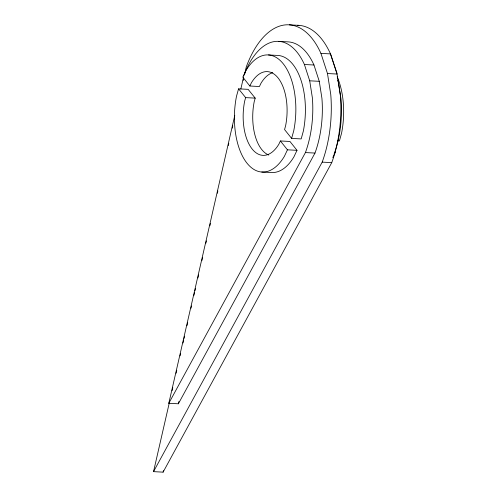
<?xml version="1.0" encoding="UTF-8"?>
<svg xmlns="http://www.w3.org/2000/svg" width="497" height="497" viewBox="0 0 497 497"><rect width="100%" height="100%" fill="white"/><g stroke="black" fill="none" stroke-linecap="round" stroke-linejoin="round"><path stroke-width="0.75" d="M278.836 41.381L288.397 41.885A72.73 37.971 -87 0 1 313.967 65.001L319.267 81.315L321.913 98.232A72.73 37.971 -87 0 1 314.986 153.07L178.367 403.788L168.806 403.284L234.777 115.453M240.834 89.013L243.605 76.923M297.498 25.297A89.789 46.88 -87 0 1 330.499 53.9L336.873 72.978L340.308 94.921A89.789 46.88 -87 0 1 331.754 162.625L163.091 472.15L153.53 471.647L169.657 401.284M172.086 390.692L172.782 387.666M176.075 373.29L176.77 370.265M180.063 355.889L180.585 353.615M183.008 343.023L183.704 339.998M184.052 338.488L184.573 336.214M186.996 325.622L187.692 322.596M190.985 308.221L191.507 305.953M193.936 295.361L194.625 292.335M194.973 290.82L195.495 288.552M197.924 277.96L198.614 274.934M201.912 260.558L202.602 257.533M205.901 243.157L206.423 240.883M209.889 225.756L210.411 223.482M217.344 193.221L217.866 190.947M228.272 145.553L228.788 143.285M232.254 128.151L232.776 125.884M243.182 80.489L243.704 78.215M244.567 74.432L246.301 66.865A89.789 46.88 -87 0 1 320.944 53.396L330.499 53.9L337.041 74.041L327.48 73.537L320.944 53.396M178.367 403.788L178.889 401.52M163.091 472.15L163.438 470.634M238.56 88.839L236.491 96.294A58.634 30.609 -87 0 0 246.959 163.128A58.634 30.609 -87 0 0 284.359 156.375L287.446 149.821L280.389 140.962L278.885 144.161A41.934 21.893 -87 0 1 252.134 148.988A41.934 21.893 -87 0 1 244.648 101.189L245.642 97.617L238.56 88.839L248.121 89.342L255.203 98.12L254.209 101.692A41.934 21.893 -87 0 0 268.765 155.045M268.473 54.95L278.034 55.453A58.634 30.609 -87 0 1 303.325 131.183L301.176 138.918L291.621 138.415L293.764 130.68A58.634 30.609 -87 0 0 283.296 63.852A58.634 30.609 -87 0 0 245.897 70.599L242.809 77.159L249.867 86.018L259.428 86.521L260.937 83.322A41.934 21.893 -87 0 1 272.766 72.637M249.867 86.018L251.376 82.819A41.934 21.893 -87 0 1 278.121 77.992A41.934 21.893 -87 0 1 285.607 125.784L284.564 129.555L291.621 138.415M280.389 140.962L289.95 141.465L297.007 150.324L293.92 156.878A58.634 30.609 -87 0 1 271.343 172.527L261.782 172.024M332.779 157.58L335.245 152.33M168.806 403.284L305.425 152.567A72.73 37.971 -87 0 0 312.358 97.729L309.706 80.812L304.412 64.504A72.73 37.971 -87 0 0 243.952 75.414M153.53 471.647L322.193 162.121A89.789 46.88 -87 0 0 330.753 94.418L327.48 73.537M289.372 24.85L298.927 25.353M304.412 64.504L313.967 65.001M309.706 80.812L319.267 81.315M245.642 97.617L255.203 98.12M337.948 140.856L339.42 140.931L341.563 133.196A58.634 30.609 -87 0 0 337.177 76.762M287.446 149.821L297.007 150.324M305.425 152.567L314.986 153.07M322.193 162.121L331.754 162.625M337.693 80.197L338.382 82.322L341.035 99.238A72.73 37.971 -87 0 1 334.102 154.076"/></g></svg>
